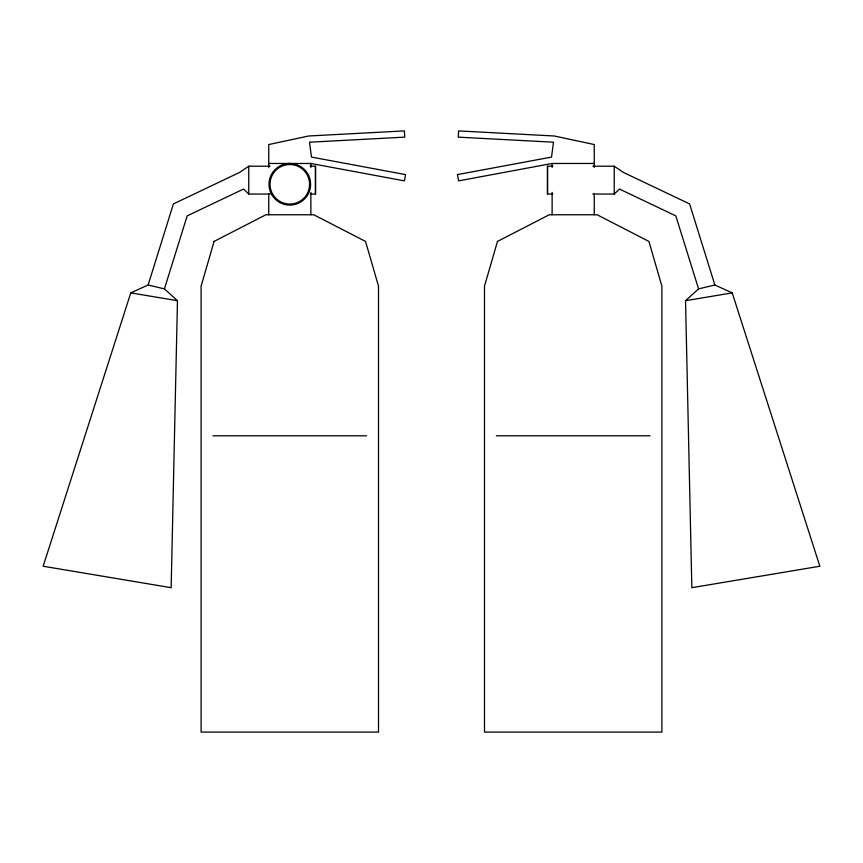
<?xml version="1.0" encoding="UTF-8"?>
<svg xmlns="http://www.w3.org/2000/svg" width="863" height="863" viewBox="0 0 863 863"><rect width="100%" height="100%" fill="white"/><g stroke="black" fill="none" stroke-linecap="round" stroke-linejoin="round"><path stroke-width="1.29" d="M270.108 194.046L248.76 194.046L248.76 166.203L270.108 166.203M310.151 194.046L315.491 194.046L315.491 166.203L310.151 166.203M552.849 194.046L547.509 194.046L547.509 166.203L552.849 166.203M592.892 194.046L614.24 194.046L614.24 180.119L614.24 166.203L592.892 166.203M177.465 300.702L171.154 587.692L43.15 566.236L130.777 292.881L148.134 285.006L164.423 288.889L177.465 300.702L130.777 292.881M148.134 285.006L173.398 203.927L239.741 172.352L248.76 166.203M164.423 288.889L187.174 215.879L243.506 189.062L248.76 194.046M614.24 194.046L619.494 189.062L675.826 215.879L698.577 288.889L685.535 300.702L691.846 587.692L819.85 566.236L732.223 292.881L714.866 285.006L698.577 288.889M594.262 163.463L552.126 163.463L458.609 180.874L457.433 174.596L551.533 157.088L553.496 142.201L458.275 137.141L458.609 130.906L554.326 135.998L594.262 144.553L594.262 167.411M685.535 300.702L732.223 292.881M268.738 163.474L310.874 163.474L404.391 180.874L405.567 174.596L311.467 157.088L309.504 142.201L404.725 137.141L404.391 130.906L308.674 135.998L268.738 144.553L268.738 167.411M212.988 435.804L366.635 435.804M496.376 435.804L650.022 435.804M614.24 166.203L623.259 172.352L689.602 203.927L714.866 285.006M594.262 193.722L594.262 214.768M552.126 163.463L552.126 167.411M552.126 192.406L552.126 214.768M547.509 166.203L547.509 194.046M315.491 166.203L315.491 194.046M310.874 163.463L310.874 167.411M310.874 192.406L310.874 214.768M268.738 193.722L268.738 214.768M214.089 241.424L201.101 286.171L201.101 732.094L378.512 732.094L378.512 286.171L365.524 241.424L313.754 214.768L265.858 214.768L214.089 241.424M497.476 241.424L484.488 286.171L484.488 732.094L661.899 732.094L661.899 286.171L648.911 241.424L597.142 214.768L549.246 214.768L497.476 241.424M271.78 194.693A20.82 20.82 0 0 0 307.832 194.693A20.82 20.82 0 0 0 289.806 163.474A20.82 20.82 0 0 0 271.78 194.693M272.686 194.175A19.763 19.763 0 0 0 306.926 194.175A19.763 19.763 0 0 0 289.806 164.52A19.763 19.763 0 0 0 272.686 194.175"/></g></svg>
